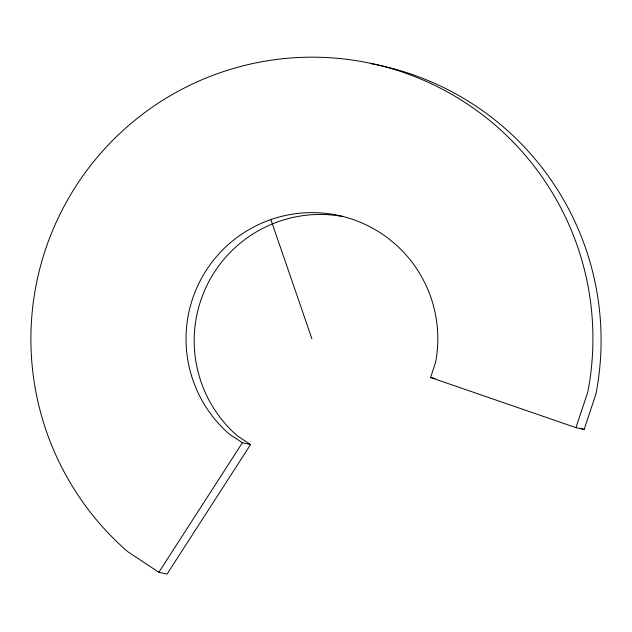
<?xml version="1.0" encoding="UTF-8"?>
<svg xmlns="http://www.w3.org/2000/svg" width="632" height="632" viewBox="0 0 632 632"><rect width="100%" height="100%" fill="white"/><g stroke="black" fill="none" stroke-linecap="round" stroke-linejoin="round"><path stroke-width="0.95" d="M430.566 377.509L435.511 362.673A126.187 125.879 -77.3 0 0 270.859 219.573A126.187 125.879 -77.3 0 0 229.377 434.152L242.388 442.763L250.556 444.596L167.038 574.109L158.869 572.276L127.672 551.641A281.659 280.979 -77.3 0 1 220.276 72.664A281.659 280.979 -77.3 0 1 587.792 392.093L575.949 427.643L430.566 377.509L435.108 378.529M575.949 427.643L584.118 429.483L595.96 393.926A281.659 280.979 -77.3 0 0 370.684 63.556M158.869 572.276L242.388 442.763M580.389 428.196L584.118 429.483M250.556 444.596L237.545 435.993A126.187 125.879 -77.3 0 1 343.097 216.563M270.859 219.573L311.916 338.799"/></g></svg>
